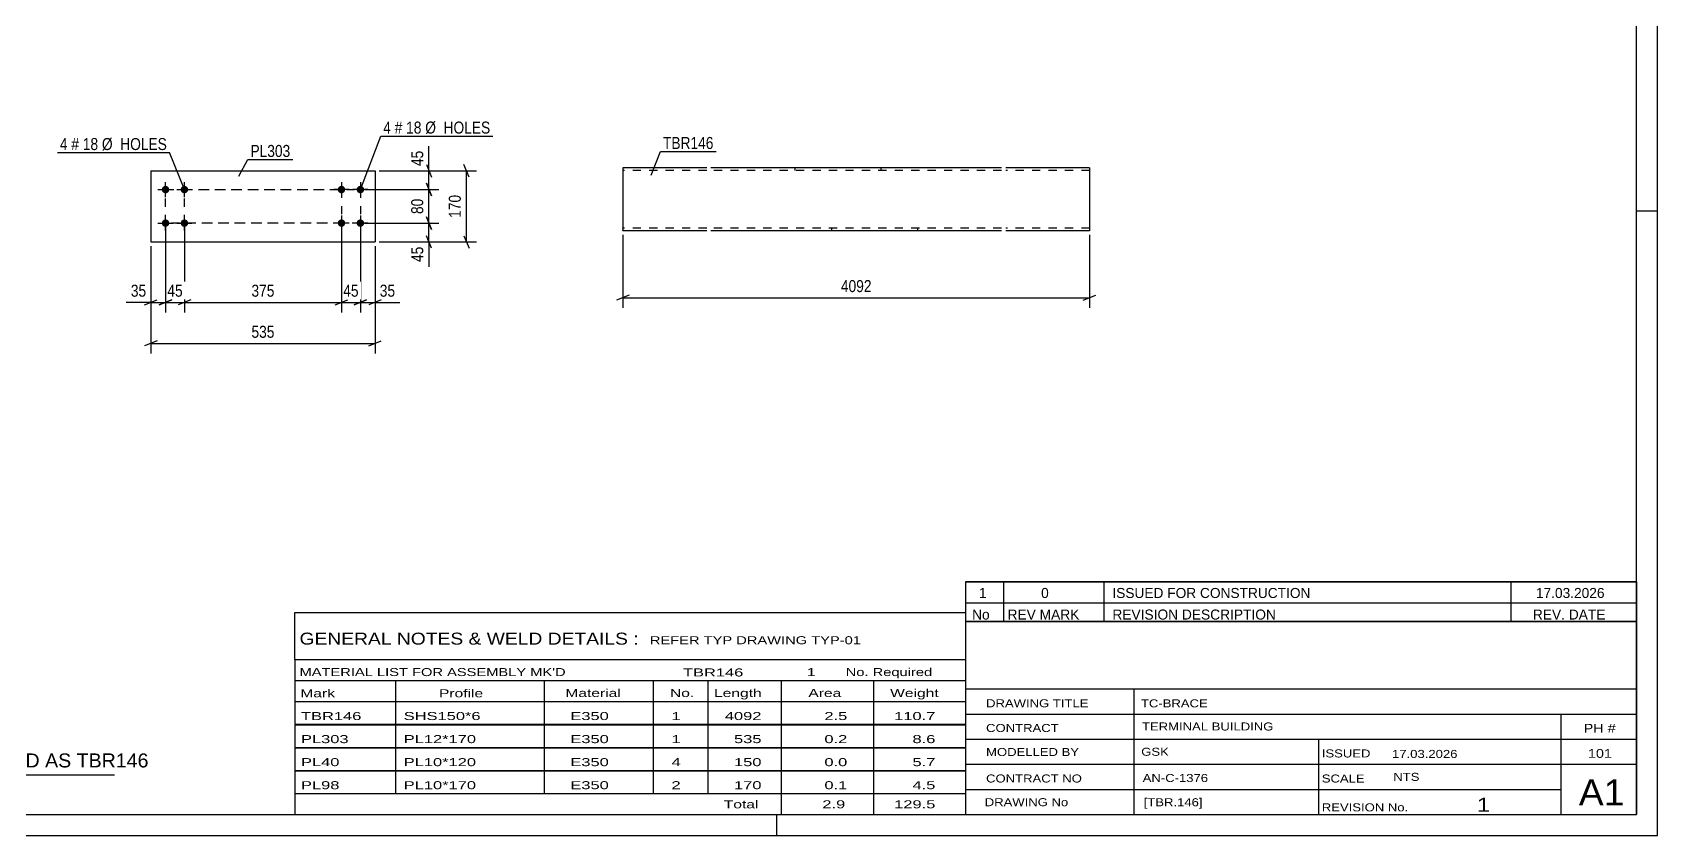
# Model space of a CAD drawing. Header units: millimetres. Extents: x 0 to 594, y 0 to 420.
# Drawn here: x 206.5 to 594, y 0 to 191.7 of the extents above; entities that cross this region are included whole.
import ezdxf

# ---------------------------------------------------------------- set-up
doc = ezdxf.new("R2010")
doc.units = ezdxf.units.MM
doc.linetypes.add('DXK_LINE_DOT2', pattern=[3.9198, 1.9599, -1.9599])
doc.styles.add('Arial', font='ARIAL.TTF', dxfattribs={"height": 0.2})
doc.styles.add('Arial Narrow', font='ARIALN.TTF', dxfattribs={"height": 0.2})

# ---------------------------------------------------------------- blocks, each defined once
blk = doc.blocks.new('Unknown-580575574-1131')
at = {"color": 5, "linetype": 'Continuous'}
for p, q in [((594, 0), (594, 420)), ((589, 5), (589, 415)), ((594, 149), (589, 149)), ((5, 5), (589, 5)), ((384, 0), (384, 5)), ((0, 0), (594, 0))]:
    blk.add_line(p, q, dxfattribs=at)
blk = doc.blocks.new('Part-580575574-3623 - 3622')
at = {"color": 2, "linetype": 'Continuous'}
for p, q in [((234.7, 158.67), (234.7, 141.67)), ((234.7, 158.67), (288.16, 158.67)), ((288.16, 158.67), (288.16, 141.67)), ((234.7, 141.67), (288.16, 141.67))]:
    blk.add_line(p, q, dxfattribs=at)
blk = doc.blocks.new('Bolt-580575574-3624 - 3622')
at = {"linetype": 'Continuous'}
for points in [[(280.16, 153.27, -1), (280.16, 155.07, -1)], [(284.66, 153.27, -1), (284.66, 155.07, -1)], [(280.16, 145.27, -1), (280.16, 147.07, -1)], [(284.66, 145.27, -1), (284.66, 147.07, -1)]]:
    blk.add_hatch(color=1, dxfattribs=at).paths.add_polyline_path(points)
at = {"color": 1, "linetype": 'Continuous'}
for p, q in [((280.16, 155.97), (280.16, 152.37)), ((284.66, 155.97), (284.66, 152.37)), ((281.96, 154.17), (278.36, 154.17)), ((286.46, 154.17), (282.86, 154.17)), ((280.16, 147.97), (280.16, 144.37)), ((284.66, 147.97), (284.66, 144.37)), ((281.96, 146.17), (278.36, 146.17)), ((286.46, 146.17), (282.86, 146.17))]:
    blk.add_line(p, q, dxfattribs=at)
blk = doc.blocks.new('Bolt-580575574-3625 - 3622')
at = {"linetype": 'Continuous'}
for points in [[(238.2, 155.07, -1), (238.2, 153.27, -1)], [(242.7, 155.07, -1), (242.7, 153.27, -1)], [(238.2, 147.07, -1), (238.2, 145.27, -1)], [(242.7, 147.07, -1), (242.7, 145.27, -1)]]:
    blk.add_hatch(color=1, dxfattribs=at).paths.add_polyline_path(points)
at = {"color": 1, "linetype": 'Continuous'}
for p, q in [((238.2, 152.37), (238.2, 155.97)), ((242.7, 152.37), (242.7, 155.97)), ((236.4, 154.17), (240, 154.17)), ((240.9, 154.17), (244.5, 154.17)), ((238.2, 144.37), (238.2, 147.97)), ((242.7, 144.37), (242.7, 147.97)), ((236.4, 146.17), (240, 146.17)), ((240.9, 146.17), (244.5, 146.17))]:
    blk.add_line(p, q, dxfattribs=at)
blk = doc.blocks.new('Part-580575574-2546 - 2538')
at = {"color": 2, "linetype": 'Continuous'}
for p, q in [((347.26, 159.36), (347.26, 144.45)), ((367.26, 159.36), (347.26, 159.36)), ((437.57, 159.36), (368.26, 159.36)), ((458.57, 159.36), (438.57, 159.36)), ((458.57, 159.36), (458.57, 144.36)), ((347.26, 144.36), (347.26, 144.45)), ((367.26, 144.36), (347.26, 144.36)), ((437.57, 144.36), (368.26, 144.36)), ((458.57, 144.36), (438.57, 144.36))]:
    blk.add_line(p, q, dxfattribs=at)
at = {"color": 7, "linetype": 'DXK_LINE_DOT2'}
for p, q in [((388.26, 159.36), (388.26, 158.76)), ((408.76, 159.36), (408.76, 158.76)), ((367.26, 158.76), (347.26, 158.76)), ((437.57, 158.76), (368.26, 158.76)), ((458.57, 158.76), (438.57, 158.76)), ((347.26, 144.96), (347.26, 145.01)), ((367.26, 144.96), (347.26, 144.96)), ((437.57, 144.96), (368.26, 144.96)), ((397.08, 144.36), (397.08, 144.96)), ((417.57, 144.36), (417.57, 144.96)), ((458.57, 144.96), (438.57, 144.96)), ((458.57, 144.96), (458.57, 145.01))]:
    blk.add_line(p, q, dxfattribs=at)
blk = doc.blocks.new('Rectangle-580575574-3797 - 3622')
at = {"color": 1, "linetype": 'DXK_LINE_DOT2'}
blk.add_lwpolyline([(238.2, 154.17), (284.66, 154.17), (284.66, 146.17), (238.2, 146.17), (238.2, 154.17)], close=True, dxfattribs=at)
blk = doc.blocks.new('Rectangle-580575574-3807 - 3622')
at = {"color": 1, "linetype": 'DXK_LINE_DOT2'}
blk.add_lwpolyline([(242.7, 154.17), (280.16, 154.17), (280.16, 146.17), (242.7, 146.17), (242.7, 154.17)], close=True, dxfattribs=at)
blk = doc.blocks.new('StraightDimension-580575574-3669 - 3622')
at = {"color": 7, "linetype": 'Continuous'}
for p, q in [((310.57, 157.17), (309.37, 160.17)), ((289.16, 158.67), (312.37, 158.67)), ((309.97, 141.67), (309.97, 158.67)), ((289.16, 141.67), (312.37, 141.67)), ((309.37, 143.17), (310.57, 140.17))]:
    blk.add_line(p, q, dxfattribs=at)
at = {"color": 0}
blk.add_wipeout([(309.22, 153.51), (305.02, 153.51), (305.02, 146.83), (309.22, 146.83)], dxfattribs=at)
at = {"color": 3, "style": 'Arial Narrow'}
blk.add_text('170', height=2.863, rotation=90.0002, dxfattribs=at).set_placement((308.62, 147.43))
blk = doc.blocks.new('StraightDimension-580575574-3629 - 3622')
at = {"color": 7, "linetype": 'Continuous'}
for p, q in [((284.66, 145.17), (284.66, 124.86)), ((288.16, 140.67), (288.16, 124.86)), ((283.16, 126.66), (286.16, 127.86)), ((284.66, 127.26), (288.16, 127.26)), ((289.66, 127.86), (286.66, 126.66))]:
    blk.add_line(p, q, dxfattribs=at)
at = {"color": 0}
blk.add_wipeout([(293.54, 128.01), (293.54, 132.21), (288.69, 132.21), (288.69, 128.01)], dxfattribs=at)
at = {"color": 7, "linetype": 'Continuous'}
blk.add_line((288.16, 127.26), (294.07, 127.26), dxfattribs=at)
blk.add_line((288.16, 127.26), (294.07, 127.26), dxfattribs=at)
at = {"color": 3, "style": 'Arial Narrow'}
blk.add_text('35', height=2.863, dxfattribs=at).set_placement((289.29, 128.61))
blk = doc.blocks.new('StraightDimension-580575574-3630 - 3622')
at = {"color": 7, "linetype": 'Continuous'}
for p, q in [((280.16, 145.17), (280.16, 124.86)), ((284.66, 145.17), (284.66, 124.86)), ((278.66, 126.66), (281.66, 127.86)), ((280.16, 127.26), (284.66, 127.26)), ((286.16, 127.86), (283.16, 126.66))]:
    blk.add_line(p, q, dxfattribs=at)
at = {"color": 0}
blk.add_wipeout([(284.84, 128.01), (284.84, 132.21), (279.98, 132.21), (279.98, 128.01)], dxfattribs=at)
at = {"color": 3, "style": 'Arial Narrow'}
blk.add_text('45', height=2.863, dxfattribs=at).set_placement((280.58, 128.61))
blk = doc.blocks.new('StraightDimension-580575574-3631 - 3622')
at = {"color": 7, "linetype": 'Continuous'}
for p, q in [((242.7, 145.17), (242.7, 124.86)), ((280.16, 145.17), (280.16, 124.86)), ((244.2, 127.86), (241.2, 126.66)), ((242.7, 127.26), (280.16, 127.26)), ((278.66, 126.66), (281.66, 127.86))]:
    blk.add_line(p, q, dxfattribs=at)
at = {"color": 0}
blk.add_wipeout([(264.78, 128.01), (264.78, 132.21), (258.09, 132.21), (258.09, 128.01)], dxfattribs=at)
at = {"color": 3, "style": 'Arial Narrow'}
blk.add_text('375', height=2.863, dxfattribs=at).set_placement((258.69, 128.61))
blk = doc.blocks.new('StraightDimension-580575574-3632 - 3622')
at = {"color": 7, "linetype": 'Continuous'}
for p, q in [((238.2, 145.17), (238.2, 124.86)), ((242.7, 145.17), (242.7, 124.86)), ((236.7, 126.66), (239.7, 127.86)), ((238.2, 127.26), (242.7, 127.26)), ((244.2, 127.86), (241.2, 126.66))]:
    blk.add_line(p, q, dxfattribs=at)
at = {"color": 0}
blk.add_wipeout([(242.88, 128.01), (242.88, 132.21), (238.03, 132.21), (238.03, 128.01)], dxfattribs=at)
at = {"color": 3, "style": 'Arial Narrow'}
blk.add_text('45', height=2.863, dxfattribs=at).set_placement((238.63, 128.61))
blk = doc.blocks.new('StraightDimension-580575574-3633 - 3622')
at = {"color": 7, "linetype": 'Continuous'}
for p, q in [((238.2, 145.17), (238.2, 124.86)), ((234.7, 140.67), (234.7, 124.86)), ((233.2, 126.66), (236.2, 127.86)), ((234.7, 127.26), (238.2, 127.26)), ((239.7, 127.86), (236.7, 126.66))]:
    blk.add_line(p, q, dxfattribs=at)
at = {"color": 0}
blk.add_wipeout([(234.18, 128.01), (234.18, 132.21), (229.32, 132.21), (229.32, 128.01)], dxfattribs=at)
at = {"color": 7, "linetype": 'Continuous'}
blk.add_line((234.7, 127.26), (228.8, 127.26), dxfattribs=at)
blk.add_line((234.7, 127.26), (228.8, 127.26), dxfattribs=at)
at = {"color": 3, "style": 'Arial Narrow'}
blk.add_text('35', height=2.863, dxfattribs=at).set_placement((229.92, 128.61))
blk = doc.blocks.new('StraightDimension-580575574-3777 - 3622')
at = {"color": 7, "linetype": 'Continuous'}
for p, q in [((300.4, 147.67), (301.6, 144.67)), ((285.66, 146.17), (303.4, 146.17)), ((301, 141.67), (301, 146.17)), ((289.16, 141.67), (303.4, 141.67)), ((301.6, 140.17), (300.4, 143.17))]:
    blk.add_line(p, q, dxfattribs=at)
at = {"color": 0}
blk.add_wipeout([(300.25, 141.14), (296.05, 141.14), (296.05, 136.29), (300.25, 136.29)], dxfattribs=at)
at = {"color": 7, "linetype": 'Continuous'}
blk.add_line((301, 141.67), (301, 135.76), dxfattribs=at)
blk.add_line((301, 141.67), (301, 135.76), dxfattribs=at)
at = {"color": 3, "style": 'Arial Narrow'}
blk.add_text('45', height=2.863, rotation=90.0002, dxfattribs=at).set_placement((299.65, 136.89))
blk = doc.blocks.new('StraightDimension-580575574-3649 - 3622')
at = {"color": 7, "linetype": 'Continuous'}
for p, q in [((234.7, 140.67), (234.7, 115.05)), ((288.16, 140.67), (288.16, 115.05)), ((236.2, 118.05), (233.2, 116.85)), ((234.7, 117.45), (288.16, 117.45)), ((286.66, 116.85), (289.66, 118.05))]:
    blk.add_line(p, q, dxfattribs=at)
at = {"color": 0}
blk.add_wipeout([(264.78, 118.2), (264.78, 122.4), (258.09, 122.4), (258.09, 118.2)], dxfattribs=at)
at = {"color": 3, "style": 'Arial Narrow'}
blk.add_text('535', height=2.863, dxfattribs=at).set_placement((258.69, 118.8))
blk = doc.blocks.new('StraightDimension-580575574-3775 - 3622')
at = {"color": 7, "linetype": 'Continuous'}
for p, q in [((300.4, 160.17), (301.6, 157.17)), ((289.16, 158.67), (303.4, 158.67)), ((301.6, 152.67), (300.4, 155.67)), ((301, 154.17), (301, 158.67)), ((285.66, 154.17), (303.4, 154.17))]:
    blk.add_line(p, q, dxfattribs=at)
at = {"color": 0}
blk.add_wipeout([(300.25, 164.05), (296.05, 164.05), (296.05, 159.19), (300.25, 159.19)], dxfattribs=at)
at = {"color": 7, "linetype": 'Continuous'}
blk.add_line((301, 158.67), (301, 164.57), dxfattribs=at)
blk.add_line((301, 158.67), (301, 164.57), dxfattribs=at)
at = {"color": 3, "style": 'Arial Narrow'}
blk.add_text('45', height=2.863, rotation=90.0002, dxfattribs=at).set_placement((299.65, 159.79))
blk = doc.blocks.new('StraightDimension-580575574-3776 - 3622')
at = {"color": 7, "linetype": 'Continuous'}
for p, q in [((300.4, 155.67), (301.6, 152.67)), ((285.66, 154.17), (303.4, 154.17)), ((301, 146.17), (301, 154.17)), ((301.6, 144.67), (300.4, 147.67)), ((285.66, 146.17), (303.4, 146.17))]:
    blk.add_line(p, q, dxfattribs=at)
at = {"color": 0}
blk.add_wipeout([(300.25, 152.6), (296.05, 152.6), (296.05, 147.74), (300.25, 147.74)], dxfattribs=at)
at = {"color": 3, "style": 'Arial Narrow'}
blk.add_text('80', height=2.863, rotation=90.0002, dxfattribs=at).set_placement((299.65, 148.34))
blk = doc.blocks.new('StraightDimension-580575574-2552 - 2538')
at = {"color": 7, "linetype": 'Continuous'}
for p, q in [((347.26, 143.36), (347.26, 125.96)), ((458.57, 143.36), (458.57, 125.96)), ((348.76, 128.96), (345.76, 127.76)), ((347.26, 128.36), (458.57, 128.36)), ((457.07, 127.76), (460.07, 128.96))]:
    blk.add_line(p, q, dxfattribs=at)
at = {"color": 0}
blk.add_wipeout([(407.17, 129.11), (407.17, 133.31), (398.66, 133.31), (398.66, 129.11)], dxfattribs=at)
at = {"color": 3, "style": 'Arial Narrow'}
blk.add_text('4092', height=2.863, dxfattribs=at).set_placement((399.26, 129.71))
blk = doc.blocks.new('Unknown-580575574-4552')
at = {"color": 7, "linetype": 'Continuous'}
for p, q in [((269, 53.25), (429, 53.25)), ((269, 42), (269, 53.25)), ((429, 53.25), (429, 42)), ((269, 42), (429, 42)), ((269, 42), (269, 37)), ((429, 42), (429, 37)), ((269, 37), (429, 37)), ((269, 37), (269, 32)), ((293, 37), (293, 32)), ((328.5, 37), (328.5, 32)), ((354.5, 37), (354.5, 32)), ((367.5, 37), (367.5, 32)), ((385, 37), (385, 32)), ((407, 37), (407, 32)), ((429, 37), (429, 32)), ((269, 32), (429, 32)), ((269, 31.95), (269, 26.55)), ((269, 31.95), (429, 31.95)), ((293, 32), (293, 26.5)), ((328.5, 32), (328.5, 26.5)), ((354.5, 32), (354.5, 26.5)), ((367.5, 32), (367.5, 26.5)), ((385, 32), (385, 26.5)), ((407, 32), (407, 26.5)), ((429, 31.95), (429, 26.55)), ((269, 26.55), (429, 26.55)), ((269, 26.45), (269, 21.05)), ((269, 26.45), (429, 26.45)), ((293, 26.5), (293, 21)), ((328.5, 26.5), (328.5, 21)), ((354.5, 26.5), (354.5, 21)), ((367.5, 26.5), (367.5, 21)), ((385, 26.5), (385, 21)), ((407, 26.5), (407, 21)), ((429, 26.45), (429, 21.05)), ((269, 21.05), (429, 21.05)), ((269, 20.95), (269, 15.55)), ((269, 20.95), (429, 20.95)), ((293, 21), (293, 15.5)), ((328.5, 21), (328.5, 15.5)), ((354.5, 21), (354.5, 15.5)), ((367.5, 21), (367.5, 15.5)), ((385, 21), (385, 15.5)), ((407, 21), (407, 15.5)), ((429, 20.95), (429, 15.55)), ((269, 15.55), (429, 15.55)), ((269, 15.45), (269, 10.05)), ((269, 15.45), (429, 15.45)), ((293, 15.5), (293, 10)), ((328.5, 15.5), (328.5, 10)), ((354.5, 15.5), (354.5, 10)), ((367.5, 15.5), (367.5, 10)), ((385, 15.5), (385, 10)), ((407, 15.5), (407, 10)), ((429, 15.45), (429, 10.05)), ((269, 10.05), (429, 10.05)), ((269, 10), (429, 10)), ((269, 10), (269, 5)), ((385, 10), (385, 5)), ((407, 10), (407, 5)), ((429, 10), (429, 5)), ((269, 5), (429, 5))]:
    blk.add_line(p, q, dxfattribs=at)
at = {"color": 7, "style": 'Arial Narrow'}
for s, height, width, p in [('GENERAL NOTES & WELD DETAILS :', 2.8633, 1.4, (270.15, 45.56)), ('REFER TYP DRAWING TYP-01', 1.9089, 1.6, (353.7, 45.66)), ("MATERIAL LIST FOR ASSEMBLY MK'D", 1.9089, 1.6, (270.15, 38.06)), ('TBR146', 1.909, 1.794707, (361.59, 37.97)), ('1', 1.91, 1.794707, (391.08, 38.06)), ('No. Required', 1.9089, 1.6, (400.41, 38.06)), ('Mark', 1.909, 1.7, (270.34, 33)), ('Profile', 1.909, 1.7, (303.41, 33)), ('Material', 1.909, 1.7, (333.54, 33.06)), ('No.', 1.909, 1.7, (358.5, 33.06)), ('Length', 1.909, 1.7, (369, 33.06)), ('Area', 1.909, 1.7, (391.5, 33.06)), ('Weight', 1.909, 1.7, (411, 33.06))]:
    blk.add_text(s, height=height, dxfattribs=dict(at, width=width)).set_placement(p)
at = {"color": 7, "linetype": 'Continuous', "style": 'Arial Narrow'}
for s, height, width, p in [('TBR146', 1.909, 1.794707, (270.5, 27.56)), ('SHS150*6', 1.909, 1.794707, (295, 27.56)), ('E350', 1.909, 1.794707, (334.74, 27.56)), ('1', 1.91, 1.794707, (358.86, 27.56)), ('4092', 1.909, 1.794707, (371.58, 27.56)), ('2.5', 1.909, 1.794707, (395.32, 27.56)), ('110.7', 1.909, 1.794707, (411.96, 27.56)), ('PL303', 1.909, 1.794707, (270.5, 22.06)), ('PL12*170', 1.909, 1.794707, (295, 22.06)), ('E350', 1.909, 1.794707, (334.74, 22.06)), ('1', 1.91, 1.794707, (358.86, 22.06)), ('535', 1.909, 1.794707, (373.77, 22.06)), ('0.2', 1.909, 1.794707, (395.32, 22.06)), ('8.6', 1.909, 1.794707, (416.33, 22.06)), ('PL40', 1.909, 1.794707, (270.5, 16.56)), ('PL10*120', 1.909, 1.794707, (295, 16.56)), ('E350', 1.909, 1.794707, (334.74, 16.56)), ('4', 1.91, 1.794707, (358.86, 16.56)), ('150', 1.909, 1.794707, (373.77, 16.56)), ('0.0', 1.909, 1.794707, (395.32, 16.56)), ('5.7', 1.909, 1.794707, (416.33, 16.56)), ('PL98', 1.909, 1.794707, (270.5, 11.06)), ('PL10*170', 1.909, 1.794707, (295, 11.06)), ('E350', 1.909, 1.794707, (334.74, 11.06)), ('2', 1.91, 1.794707, (358.86, 11.06)), ('170', 1.909, 1.794707, (373.77, 11.06)), ('0.1', 1.909, 1.794707, (395.32, 11.06)), ('4.5', 1.909, 1.794707, (416.33, 11.06)), ('Total', 1.909, 1.7, (371.33, 6.5)), ('2.9', 1.909, 1.794707, (394.83, 6.5)), ('129.5', 1.909, 1.794707, (411.96, 6.5))]:
    blk.add_text(s, height=height, dxfattribs=dict(at, width=width)).set_placement(p)
blk = doc.blocks.new('Unknown-580575574-4550')
at = {"color": 7, "linetype": 'Continuous'}
for p, q in [((429, 51.05), (429, 5)), ((429, 51.05), (589, 51.05)), ((589, 51), (589, 5)), ((429, 35), (589, 35)), ((469.14, 35), (469.14, 5)), ((429, 29), (589, 29)), ((571, 5.05), (571, 29.05)), ((429, 23), (589, 23)), ((513.14, 23), (513.14, 5)), ((429, 17), (589, 17)), ((429, 11), (571, 11)), ((429, 5), (589, 5))]:
    blk.add_line(p, q, dxfattribs=at)
at = {"color": 7, "style": 'Arial Narrow'}
for s, height, width, p in [('DRAWING TITLE', 1.9089, 1.425378, (433.88, 30.61)), ('TC-BRACE', 1.909, 1.425378, (470.81, 30.59)), ('CONTRACT', 1.909, 1.425378, (433.88, 24.71)), ('TERMINAL BUILDING', 1.9089, 1.425378, (471.06, 25.07)), ('MODELLED BY', 1.9089, 1.425378, (433.88, 18.98)), ('GSK', 1.909, 1.425378, (470.88, 19.04)), ('ISSUED', 1.909, 1.425378, (513.94, 18.64)), ('17.03.2026', 1.909, 1.425378, (530.69, 18.52)), ('CONTRACT NO', 1.9089, 1.425378, (433.88, 12.66)), ('AN-C-1376', 1.909, 1.425378, (471.23, 12.78)), ('SCALE', 1.909, 1.425378, (513.94, 12.65)), ('A1', 6.204, 1.25, (575.24, 7.2)), ('DRAWING No', 1.909, 1.425378, (433.56, 7)), ('[TBR.146]', 1.909, 1.425378, (471.46, 6.99)), ('1', 3.34, 1.5, (550.91, 5.68)), ('REVISION No.', 1.9089, 1.425378, (513.94, 5.77))]:
    blk.add_text(s, height=height, dxfattribs=dict(at, width=width)).set_placement(p)
at = {"color": 7, "linetype": 'Continuous', "style": 'Arial Narrow'}
for s, height, width, p in [('PH #', 2.1, 1.42538, (576.4, 24.55)), ('101', 2.1, 1.42538, (577.41, 18.55)), ('NTS', 1.909, 1.425378, (531, 13.05))]:
    blk.add_text(s, height=height, dxfattribs=dict(at, width=width)).set_placement(p)
blk = doc.blocks.new('Unknown-580575574-4551')
at = {"color": 7, "linetype": 'Continuous'}
for p, q in [((429, 60.55), (589, 60.55)), ((589, 60.55), (429, 60.55)), ((429, 60.55), (429, 55.55)), ((438, 60.55), (438, 55.55)), ((462, 60.55), (462, 55.55)), ((559, 60.55), (559, 55.55)), ((589, 60.55), (589, 55.55)), ((429, 55.55), (589, 55.55)), ((429, 55.55), (429, 51.05)), ((429, 55.55), (589, 55.55)), ((438, 55.55), (438, 51.05)), ((462, 55.55), (462, 51.05)), ((559, 55.55), (559, 51.05)), ((589, 55.55), (589, 51.05)), ((589, 51.05), (429, 51.05))]:
    blk.add_line(p, q, dxfattribs=at)
at = {"color": 7, "linetype": 'Continuous', "style": 'Arial Narrow'}
for s, height, width, p in [('1', 2.39, 1.196471, (432.16, 56.7)), ('0', 2.39, 1.196471, (447, 56.7)), ('ISSUED FOR CONSTRUCTION', 2.3861, 1.196471, (464, 56.7)), ('17.03.2026', 2.386, 1.196471, (565, 56.7)), ('No', 2.386, 1.2, (430.54, 51.55)), ('REV MARK', 2.386, 1.2, (439, 51.55)), ('REVISION DESCRIPTION', 2.3861, 1.2, (464, 51.55)), ('REV. DATE', 2.386, 1.2, (564.28, 51.55))]:
    blk.add_text(s, height=height, dxfattribs=dict(at, width=width)).set_placement(p)
blk = doc.blocks.new('Unknown-580575574-4553')
at = {"color": 7, "linetype": 'Continuous'}
blk.add_line((156, 14.5), (226, 14.5), dxfattribs=at)
at = {"color": 7, "style": 'Arial'}
blk.add_text('ONE-TCH-BRACE MARKED AS TBR146', height=3.3428, dxfattribs=at).set_placement((147.99, 16.25))
blk = doc.blocks.new('Mark-580575574-3672 - 3622')
at = {"color": 0}
blk.add_wipeout([(267.96, 161.96), (267.96, 164.96), (258.45, 164.96), (258.45, 161.96)], dxfattribs=at)
blk.add_wipeout([(267.96, 161.96), (267.96, 164.96), (258.45, 164.96), (258.45, 161.96)], dxfattribs=at)
at = {"color": 30, "linetype": 'Continuous'}
for p, q in [((255.71, 157.36), (257.85, 161.36)), ((257.85, 161.36), (268.56, 161.36))]:
    blk.add_line(p, q, dxfattribs=at)
at = {"color": 3, "style": 'Arial Narrow'}
blk.add_text('PL303', height=2.863, dxfattribs=at).set_placement((258.45, 161.96))
blk = doc.blocks.new('Mark-580575574-3675 - 3622')
at = {"color": 0}
blk.add_wipeout([(291.95, 167.54), (291.95, 170.54), (290.12, 170.54), (290.12, 167.54)], dxfattribs=at)
blk.add_wipeout([(291.95, 167.54), (291.95, 170.54), (290.12, 170.54), (290.12, 167.54)], dxfattribs=at)
at = {"color": 7, "linetype": 'Continuous'}
blk.add_line((284.66, 154.17), (289.52, 166.94), dxfattribs=at)
at = {"color": 0}
blk.add_wipeout([(294.67, 167.54), (294.67, 170.54), (292.85, 170.54), (292.85, 167.54)], dxfattribs=at)
blk.add_wipeout([(294.67, 167.54), (294.67, 170.54), (292.85, 170.54), (292.85, 167.54)], dxfattribs=at)
at = {"color": 3, "style": 'Arial Narrow'}
blk.add_text('4', height=2.86, dxfattribs=at).set_placement((290.12, 167.54))
at = {"color": 0}
blk.add_wipeout([(299.23, 167.54), (299.23, 170.54), (295.57, 170.54), (295.57, 167.54)], dxfattribs=at)
blk.add_wipeout([(299.23, 167.54), (299.23, 170.54), (295.57, 170.54), (295.57, 167.54)], dxfattribs=at)
at = {"color": 3, "style": 'Arial Narrow'}
blk.add_text('#', height=2.86, dxfattribs=at).set_placement((292.85, 167.54))
at = {"color": 0}
blk.add_wipeout([(315.66, 167.54), (315.66, 170.54), (300.13, 170.54), (300.13, 167.54)], dxfattribs=at)
blk.add_wipeout([(315.66, 167.54), (315.66, 170.54), (300.13, 170.54), (300.13, 167.54)], dxfattribs=at)
at = {"color": 7, "linetype": 'Continuous'}
blk.add_line((289.52, 166.94), (316.26, 166.94), dxfattribs=at)
at = {"color": 3, "style": 'Arial Narrow'}
for s, p in [('Ø  HOLES', (300.13, 167.54)), ('18', (295.57, 167.54))]:
    blk.add_text(s, height=2.863, dxfattribs=at).set_placement(p)
blk = doc.blocks.new('Mark-580575574-3676 - 3622')
at = {"color": 0}
blk.add_wipeout([(214.84, 163.61), (214.84, 166.61), (213.01, 166.61), (213.01, 163.61)], dxfattribs=at)
blk.add_wipeout([(214.84, 163.61), (214.84, 166.61), (213.01, 166.61), (213.01, 163.61)], dxfattribs=at)
blk.add_wipeout([(217.57, 163.61), (217.57, 166.61), (215.74, 166.61), (215.74, 163.61)], dxfattribs=at)
blk.add_wipeout([(217.57, 163.61), (217.57, 166.61), (215.74, 166.61), (215.74, 163.61)], dxfattribs=at)
at = {"color": 3, "style": 'Arial Narrow'}
blk.add_text('4', height=2.86, dxfattribs=at).set_placement((213.01, 163.61))
at = {"color": 0}
blk.add_wipeout([(222.12, 163.61), (222.12, 166.61), (218.47, 166.61), (218.47, 163.61)], dxfattribs=at)
blk.add_wipeout([(222.12, 163.61), (222.12, 166.61), (218.47, 166.61), (218.47, 163.61)], dxfattribs=at)
at = {"color": 3, "style": 'Arial Narrow'}
blk.add_text('#', height=2.86, dxfattribs=at).set_placement((215.74, 163.61))
at = {"color": 0}
blk.add_wipeout([(238.55, 163.61), (238.55, 166.61), (223.02, 166.61), (223.02, 163.61)], dxfattribs=at)
blk.add_wipeout([(238.55, 163.61), (238.55, 166.61), (223.02, 166.61), (223.02, 163.61)], dxfattribs=at)
at = {"color": 7, "linetype": 'Continuous'}
for p in [(212.41, 163.01), (242.7, 154.17)]:
    blk.add_line(p, (239.15, 163.01), dxfattribs=at)
at = {"color": 3, "style": 'Arial Narrow'}
for s, p in [('18', (218.47, 163.61)), ('Ø  HOLES', (223.02, 163.61))]:
    blk.add_text(s, height=2.863, dxfattribs=at).set_placement(p)
blk = doc.blocks.new('Mark-580575574-2542 - 2538')
at = {"color": 0}
blk.add_wipeout([(368.89, 163.86), (368.89, 166.86), (356.83, 166.86), (356.83, 163.86)], dxfattribs=at)
blk.add_wipeout([(368.89, 163.86), (368.89, 166.86), (356.83, 166.86), (356.83, 163.86)], dxfattribs=at)
at = {"color": 30, "linetype": 'Continuous'}
for p, q in [((354, 157.61), (356.23, 163.26)), ((356.23, 163.26), (369.49, 163.26))]:
    blk.add_line(p, q, dxfattribs=at)
at = {"color": 3, "style": 'Arial Narrow'}
blk.add_text('TBR146', height=2.863, dxfattribs=at).set_placement((356.83, 163.86))

msp = doc.modelspace()

# ---------------------------------------------------------------- block references
for name in ['Unknown-580575574-1131', 'Part-580575574-2546 - 2538', 'Part-580575574-3623 - 3622', 'Bolt-580575574-3625 - 3622', 'Bolt-580575574-3624 - 3622', 'Rectangle-580575574-3797 - 3622', 'Rectangle-580575574-3807 - 3622', 'Unknown-580575574-4551', 'Unknown-580575574-4552', 'Unknown-580575574-4550', 'Unknown-580575574-4553']:
    msp.add_blockref(name, (0, 0))

# ---------------------------------------------------------------- next in the draw order: block references
for name in ['Mark-580575574-2542 - 2538', 'Mark-580575574-3676 - 3622', 'Mark-580575574-3672 - 3622', 'StraightDimension-580575574-3669 - 3622', 'StraightDimension-580575574-2552 - 2538']:
    msp.add_blockref(name, (0, 0))

# ---------------------------------------------------------------- next in the draw order: block references
for name in ['StraightDimension-580575574-3775 - 3622', 'StraightDimension-580575574-3629 - 3622']:
    msp.add_blockref(name, (0, 0))

# ---------------------------------------------------------------- next in the draw order: block references
msp.add_blockref('StraightDimension-580575574-3630 - 3622', (0, 0))

# ---------------------------------------------------------------- next in the draw order: block references
for name in ['StraightDimension-580575574-3777 - 3622', 'StraightDimension-580575574-3631 - 3622']:
    msp.add_blockref(name, (0, 0))

# ---------------------------------------------------------------- next in the draw order: block references
for name in ['StraightDimension-580575574-3776 - 3622', 'StraightDimension-580575574-3632 - 3622']:
    msp.add_blockref(name, (0, 0))

# ---------------------------------------------------------------- next in the draw order: block references
for name in ['Mark-580575574-3675 - 3622', 'StraightDimension-580575574-3633 - 3622']:
    msp.add_blockref(name, (0, 0))

# ---------------------------------------------------------------- next in the draw order: block references
msp.add_blockref('StraightDimension-580575574-3649 - 3622', (0, 0))

doc.saveas('drawing.dxf')
